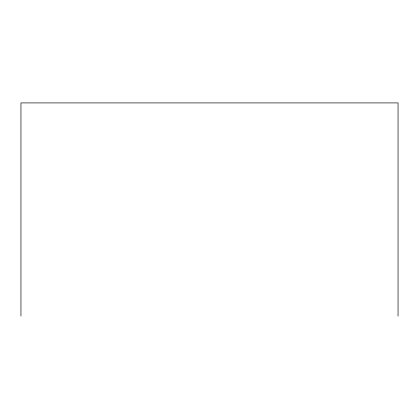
<?xml version="1.0" encoding="UTF-8"?>
<svg xmlns="http://www.w3.org/2000/svg" width="419" height="419" viewBox="0 0 419 419"><rect width="100%" height="100%" fill="white"/><g stroke="black" fill="none" stroke-linecap="round" stroke-linejoin="round"><path stroke-width="0.63" d="M398.05 316.083L398.05 102.917L20.95 102.917L20.95 316.083"/></g></svg>
